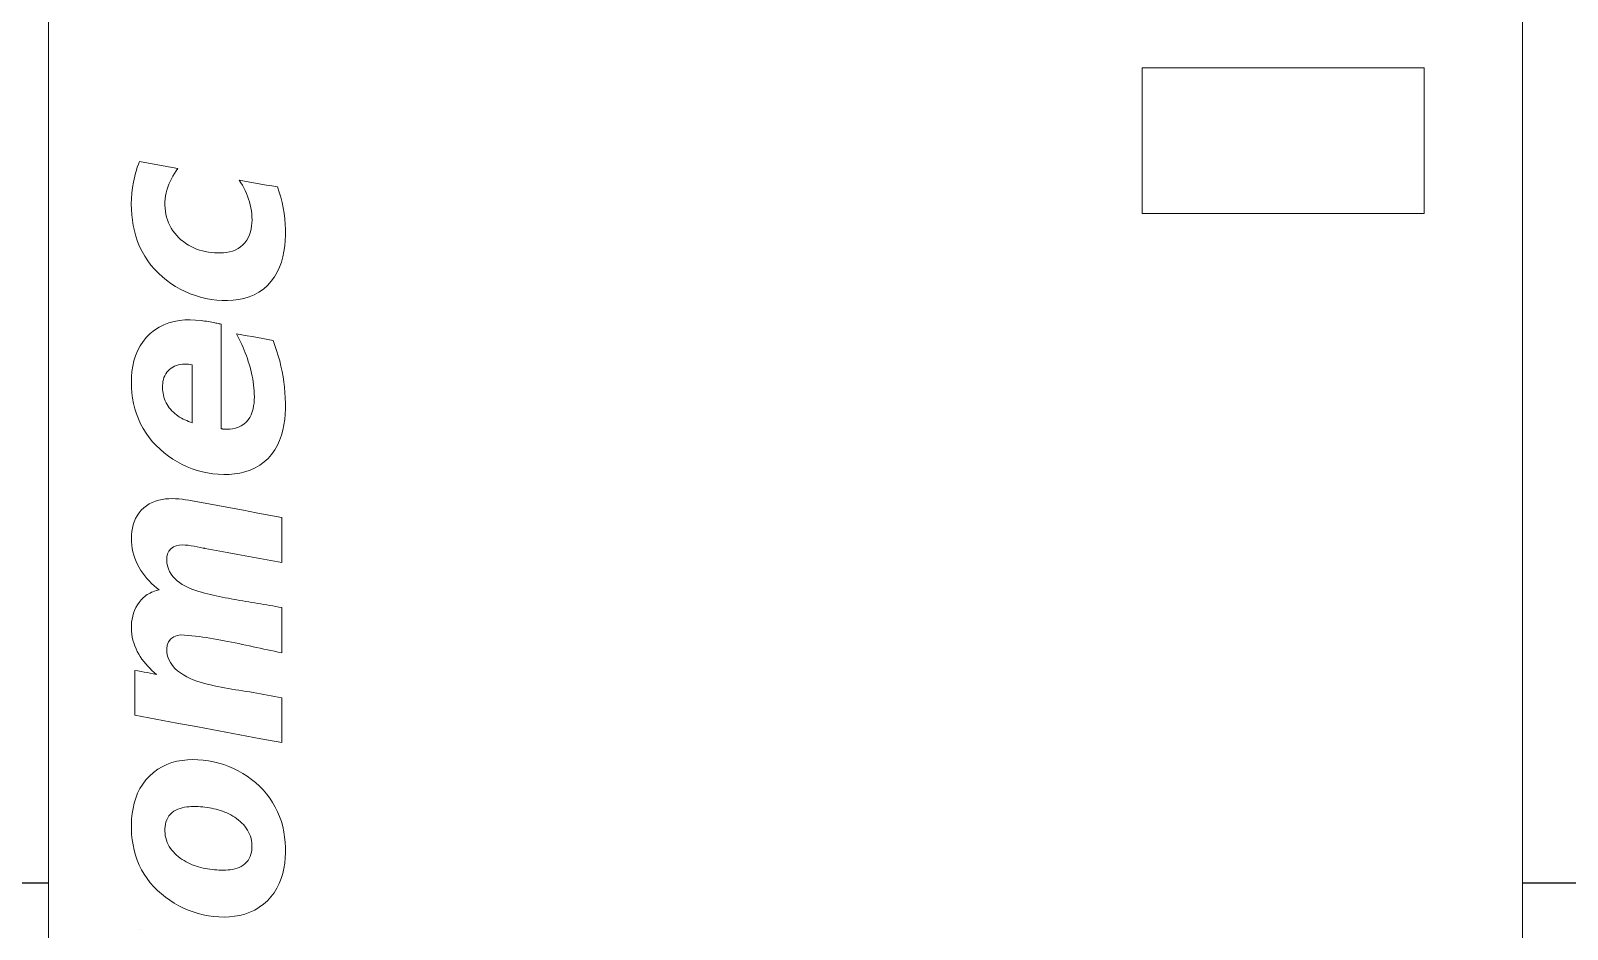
# Model space of a CAD drawing. Header units: millimetres. Extents: x 37984 to 70752, y 14140 to 37584.
# Drawn here: x 39367.83 to 39386.38, y 35696.34 to 35707.19 of the extents above; entities that cross this region are included whole.
import ezdxf

# ---------------------------------------------------------------- set-up
doc = ezdxf.new("R2010")
doc.units = ezdxf.units.MM
doc.set_wipeout_variables(frame=1)
doc.layers.add('000-PI-Oprema', color=30, linetype='Continuous', lineweight=5)
doc.layers.add('004-PI-DIN Šina', color=3, linetype='Continuous')

# ---------------------------------------------------------------- blocks, each defined once
blk = doc.blocks.new('*U853')
at = {"layer": '004-PI-DIN Šina'}
blk.add_lwpolyline([(0, -12.5), (410, -12.5)], dxfattribs=at)
blk = doc.blocks.new('U30_48290102')
blk.add_wipeout([(47046.392, 36634.767), (47064.192, 36634.767), (47064.192, 36545.267), (47046.392, 36545.267)]).dxf.layer = '000-PI-Oprema'
at = {"layer": '000-PI-Oprema'}
for p, q in [((47046.392, 36568.63), (47046.392, 36611.404)), ((47064.192, 36568.63), (47064.192, 36611.404)), ((47059.599, 36587.355), (47059.599, 36585.599)), ((47059.599, 36587.355), (47063.005, 36587.355)), ((47059.599, 36587.355), (47059.599, 36587.355)), ((47063.005, 36587.355), (47063.005, 36585.599)), ((47063.005, 36587.355), (47063.005, 36587.355)), ((47047.465, 36586.157), (47047.478, 36586.192)), ((47047.478, 36586.192), (47047.491, 36586.227)), ((47047.491, 36586.227), (47047.557, 36586.215)), ((47047.491, 36586.227), (47047.491, 36586.227)), ((47047.557, 36586.215), (47047.623, 36586.203)), ((47047.623, 36586.203), (47047.689, 36586.19)), ((47047.689, 36586.19), (47047.755, 36586.178)), ((47047.418, 36585.975), (47047.425, 36586.012)), ((47047.425, 36586.012), (47047.434, 36586.049)), ((47047.434, 36586.049), (47047.443, 36586.085)), ((47047.443, 36586.085), (47047.454, 36586.121)), ((47047.454, 36586.121), (47047.465, 36586.157)), ((47047.755, 36586.178), (47047.821, 36586.166)), ((47047.821, 36586.166), (47047.887, 36586.154)), ((47047.877, 36586.016), (47047.861, 36585.983)), ((47047.894, 36586.048), (47047.877, 36586.016)), ((47047.887, 36586.154), (47047.953, 36586.141)), ((47047.913, 36586.08), (47047.894, 36586.048)), ((47047.933, 36586.111), (47047.913, 36586.08)), ((47047.953, 36586.141), (47047.933, 36586.111)), ((47047.953, 36586.141), (47047.953, 36586.141)), ((47048.693, 36586.001), (47048.759, 36585.989)), ((47048.713, 36585.97), (47048.693, 36586.001)), ((47048.693, 36586.001), (47048.693, 36586.001)), ((47047.394, 36585.78), (47047.399, 36585.845)), ((47047.399, 36585.845), (47047.406, 36585.911)), ((47047.406, 36585.911), (47047.418, 36585.975)), ((47047.418, 36585.975), (47047.418, 36585.975)), ((47047.813, 36585.846), (47047.806, 36585.81)), ((47047.822, 36585.881), (47047.813, 36585.846)), ((47047.833, 36585.916), (47047.822, 36585.881)), ((47047.846, 36585.95), (47047.833, 36585.916)), ((47047.861, 36585.983), (47047.846, 36585.95)), ((47048.733, 36585.939), (47048.713, 36585.97)), ((47048.751, 36585.907), (47048.733, 36585.939)), ((47048.767, 36585.874), (47048.751, 36585.907)), ((47048.759, 36585.989), (47048.825, 36585.977)), ((47048.783, 36585.841), (47048.767, 36585.874)), ((47048.796, 36585.807), (47048.783, 36585.841)), ((47048.825, 36585.977), (47048.891, 36585.965)), ((47048.891, 36585.965), (47048.958, 36585.953)), ((47048.958, 36585.953), (47049.024, 36585.941)), ((47049.024, 36585.941), (47049.09, 36585.93)), ((47049.09, 36585.93), (47049.156, 36585.918)), ((47049.156, 36585.918), (47049.178, 36585.856)), ((47049.156, 36585.918), (47049.156, 36585.918)), ((47049.178, 36585.856), (47049.197, 36585.793)), ((47047.392, 36585.714), (47047.394, 36585.78)), ((47047.393, 36585.648), (47047.392, 36585.714)), ((47047.398, 36585.582), (47047.393, 36585.648)), ((47047.801, 36585.773), (47047.798, 36585.737)), ((47047.798, 36585.737), (47047.798, 36585.7)), ((47047.798, 36585.7), (47047.8, 36585.664)), ((47047.8, 36585.664), (47047.804, 36585.627)), ((47047.806, 36585.81), (47047.801, 36585.773)), ((47047.804, 36585.627), (47047.81, 36585.591)), ((47048.809, 36585.772), (47048.796, 36585.807)), ((47048.819, 36585.737), (47048.809, 36585.772)), ((47048.828, 36585.702), (47048.819, 36585.737)), ((47048.836, 36585.666), (47048.828, 36585.702)), ((47048.842, 36585.63), (47048.836, 36585.666)), ((47048.846, 36585.593), (47048.842, 36585.63)), ((47049.197, 36585.793), (47049.213, 36585.729)), ((47049.213, 36585.729), (47049.227, 36585.665)), ((47049.227, 36585.665), (47049.238, 36585.6)), ((47047.405, 36585.516), (47047.398, 36585.582)), ((47047.416, 36585.452), (47047.405, 36585.516)), ((47047.429, 36585.387), (47047.416, 36585.452)), ((47047.81, 36585.591), (47047.819, 36585.555)), ((47047.819, 36585.555), (47047.829, 36585.52)), ((47047.829, 36585.52), (47047.842, 36585.486)), ((47047.842, 36585.486), (47047.857, 36585.453)), ((47047.857, 36585.453), (47047.875, 36585.421)), ((47048.84, 36585.411), (47048.845, 36585.447)), ((47048.845, 36585.447), (47048.848, 36585.483)), ((47048.849, 36585.557), (47048.846, 36585.593)), ((47048.848, 36585.483), (47048.85, 36585.52)), ((47048.85, 36585.52), (47048.849, 36585.557)), ((47049.238, 36585.6), (47049.246, 36585.534)), ((47049.246, 36585.534), (47049.251, 36585.469)), ((47049.251, 36585.469), (47049.254, 36585.404)), ((47059.599, 36585.599), (47063.005, 36585.599)), ((47059.599, 36585.599), (47059.599, 36585.599)), ((47063.005, 36585.599), (47063.005, 36585.599)), ((47047.447, 36585.323), (47047.429, 36585.387)), ((47047.468, 36585.261), (47047.447, 36585.323)), ((47047.493, 36585.2), (47047.468, 36585.261)), ((47047.875, 36585.421), (47047.895, 36585.39)), ((47047.895, 36585.39), (47047.916, 36585.36)), ((47047.916, 36585.36), (47047.94, 36585.332)), ((47047.94, 36585.332), (47047.965, 36585.306)), ((47047.965, 36585.306), (47047.992, 36585.281)), ((47047.992, 36585.281), (47048.021, 36585.258)), ((47048.021, 36585.258), (47048.051, 36585.236)), ((47048.765, 36585.245), (47048.787, 36585.274)), ((47048.787, 36585.274), (47048.805, 36585.306)), ((47048.805, 36585.306), (47048.82, 36585.34)), ((47048.82, 36585.34), (47048.831, 36585.375)), ((47048.831, 36585.375), (47048.84, 36585.411)), ((47049.251, 36585.272), (47049.245, 36585.206)), ((47049.254, 36585.338), (47049.251, 36585.272)), ((47049.254, 36585.404), (47049.254, 36585.338)), ((47047.522, 36585.14), (47047.493, 36585.2)), ((47047.554, 36585.083), (47047.522, 36585.14)), ((47047.59, 36585.028), (47047.554, 36585.083)), ((47048.051, 36585.236), (47048.082, 36585.216)), ((47048.082, 36585.216), (47048.114, 36585.198)), ((47048.114, 36585.198), (47048.147, 36585.182)), ((47048.147, 36585.182), (47048.181, 36585.168)), ((47048.181, 36585.168), (47048.215, 36585.156)), ((47048.215, 36585.156), (47048.251, 36585.146)), ((47048.251, 36585.146), (47048.286, 36585.138)), ((47048.286, 36585.138), (47048.323, 36585.131)), ((47048.323, 36585.131), (47048.359, 36585.126)), ((47048.359, 36585.126), (47048.396, 36585.123)), ((47048.396, 36585.123), (47048.432, 36585.121)), ((47048.432, 36585.121), (47048.469, 36585.121)), ((47048.469, 36585.121), (47048.506, 36585.123)), ((47048.506, 36585.123), (47048.542, 36585.127)), ((47048.542, 36585.127), (47048.579, 36585.134)), ((47048.579, 36585.134), (47048.614, 36585.144)), ((47048.614, 36585.144), (47048.648, 36585.157)), ((47048.648, 36585.157), (47048.681, 36585.174)), ((47048.681, 36585.174), (47048.712, 36585.194)), ((47048.712, 36585.194), (47048.74, 36585.218)), ((47048.74, 36585.218), (47048.765, 36585.245)), ((47049.222, 36585.076), (47049.204, 36585.012)), ((47049.235, 36585.14), (47049.222, 36585.076)), ((47049.245, 36585.206), (47049.235, 36585.14)), ((47047.63, 36584.976), (47047.59, 36585.028)), ((47047.673, 36584.926), (47047.63, 36584.976)), ((47047.719, 36584.878), (47047.673, 36584.926)), ((47049.154, 36584.89), (47049.121, 36584.833)), ((47049.182, 36584.95), (47049.154, 36584.89)), ((47049.204, 36585.012), (47049.182, 36584.95)), ((47047.768, 36584.834), (47047.719, 36584.878)), ((47047.818, 36584.792), (47047.768, 36584.834)), ((47047.871, 36584.753), (47047.818, 36584.792)), ((47047.927, 36584.717), (47047.871, 36584.753)), ((47047.984, 36584.685), (47047.927, 36584.717)), ((47049.037, 36584.73), (47048.988, 36584.686)), ((47049.082, 36584.779), (47049.037, 36584.73)), ((47049.121, 36584.833), (47049.082, 36584.779)), ((47048.043, 36584.655), (47047.984, 36584.685)), ((47048.104, 36584.629), (47048.043, 36584.655)), ((47048.166, 36584.606), (47048.104, 36584.629)), ((47048.229, 36584.587), (47048.166, 36584.606)), ((47048.293, 36584.572), (47048.229, 36584.587)), ((47048.358, 36584.56), (47048.293, 36584.572)), ((47048.423, 36584.552), (47048.358, 36584.56)), ((47048.489, 36584.547), (47048.423, 36584.552)), ((47048.555, 36584.546), (47048.489, 36584.547)), ((47048.621, 36584.55), (47048.555, 36584.546)), ((47048.687, 36584.558), (47048.621, 36584.55)), ((47048.751, 36584.571), (47048.687, 36584.558)), ((47048.815, 36584.59), (47048.751, 36584.571)), ((47048.876, 36584.616), (47048.815, 36584.59)), ((47048.934, 36584.648), (47048.876, 36584.616)), ((47048.988, 36584.686), (47048.934, 36584.648)), ((47047.575, 36584.103), (47047.621, 36584.149)), ((47047.621, 36584.149), (47047.672, 36584.19)), ((47047.672, 36584.19), (47047.727, 36584.225)), ((47047.727, 36584.225), (47047.785, 36584.254)), ((47047.785, 36584.254), (47047.847, 36584.278)), ((47047.847, 36584.278), (47047.909, 36584.295)), ((47047.909, 36584.295), (47047.973, 36584.306)), ((47047.973, 36584.306), (47048.038, 36584.313)), ((47048.038, 36584.313), (47048.104, 36584.314)), ((47048.104, 36584.314), (47048.169, 36584.312)), ((47048.169, 36584.312), (47048.234, 36584.306)), ((47048.234, 36584.306), (47048.234, 36584.306)), ((47048.234, 36584.306), (47048.256, 36584.303)), ((47048.256, 36584.303), (47048.278, 36584.3)), ((47048.278, 36584.3), (47048.3, 36584.297)), ((47048.3, 36584.297), (47048.323, 36584.293)), ((47048.323, 36584.293), (47048.345, 36584.289)), ((47048.345, 36584.289), (47048.366, 36584.284)), ((47048.366, 36584.284), (47048.388, 36584.28)), ((47048.388, 36584.28), (47048.388, 36584.28)), ((47048.388, 36584.28), (47048.401, 36584.277)), ((47048.401, 36584.277), (47048.414, 36584.274)), ((47048.414, 36584.274), (47048.427, 36584.272)), ((47048.427, 36584.272), (47048.44, 36584.269)), ((47048.44, 36584.269), (47048.453, 36584.267)), ((47048.453, 36584.267), (47048.466, 36584.264)), ((47048.466, 36584.264), (47048.479, 36584.261)), ((47048.479, 36584.261), (47048.479, 36584.261)), ((47048.479, 36584.261), (47048.479, 36584.081)), ((47048.664, 36584.147), (47048.664, 36584.147)), ((47048.664, 36584.147), (47048.727, 36584.135)), ((47048.68, 36584.114), (47048.664, 36584.147)), ((47047.467, 36583.941), (47047.498, 36583.999)), ((47047.498, 36583.999), (47047.534, 36584.053)), ((47047.534, 36584.053), (47047.575, 36584.103)), ((47048.479, 36584.081), (47048.479, 36583.9)), ((47048.696, 36584.082), (47048.68, 36584.114)), ((47048.712, 36584.049), (47048.696, 36584.082)), ((47048.727, 36584.015), (47048.712, 36584.049)), ((47048.727, 36584.135), (47048.79, 36584.123)), ((47048.741, 36583.982), (47048.727, 36584.015)), ((47048.755, 36583.948), (47048.741, 36583.982)), ((47048.79, 36584.123), (47048.853, 36584.111)), ((47048.853, 36584.111), (47048.916, 36584.1)), ((47048.916, 36584.1), (47048.979, 36584.088)), ((47048.979, 36584.088), (47049.041, 36584.076)), ((47049.041, 36584.076), (47049.104, 36584.064)), ((47049.104, 36584.064), (47049.104, 36584.064)), ((47049.104, 36584.064), (47049.127, 36584.004)), ((47049.127, 36584.004), (47049.147, 36583.942)), ((47047.409, 36583.755), (47047.423, 36583.819)), ((47047.423, 36583.819), (47047.442, 36583.881)), ((47047.442, 36583.881), (47047.467, 36583.941)), ((47047.985, 36583.774), (47047.961, 36583.77)), ((47048.009, 36583.777), (47047.985, 36583.774)), ((47048.033, 36583.779), (47048.009, 36583.777)), ((47048.057, 36583.779), (47048.033, 36583.779)), ((47048.081, 36583.777), (47048.057, 36583.779)), ((47048.105, 36583.774), (47048.081, 36583.777)), ((47048.129, 36583.77), (47048.105, 36583.774)), ((47048.479, 36583.9), (47048.479, 36583.72)), ((47048.769, 36583.914), (47048.755, 36583.948)), ((47048.782, 36583.88), (47048.769, 36583.914)), ((47048.794, 36583.846), (47048.782, 36583.88)), ((47048.805, 36583.811), (47048.794, 36583.846)), ((47048.816, 36583.777), (47048.805, 36583.811)), ((47048.826, 36583.742), (47048.816, 36583.777)), ((47049.147, 36583.942), (47049.166, 36583.88)), ((47049.166, 36583.88), (47049.184, 36583.818)), ((47049.184, 36583.818), (47049.199, 36583.755)), ((47047.393, 36583.561), (47047.394, 36583.626)), ((47047.394, 36583.626), (47047.399, 36583.691)), ((47047.399, 36583.691), (47047.409, 36583.755)), ((47047.78, 36583.595), (47047.774, 36583.571)), ((47047.787, 36583.618), (47047.78, 36583.595)), ((47047.796, 36583.64), (47047.787, 36583.618)), ((47047.808, 36583.661), (47047.796, 36583.64)), ((47047.821, 36583.681), (47047.808, 36583.661)), ((47047.837, 36583.7), (47047.821, 36583.681)), ((47047.854, 36583.716), (47047.837, 36583.7)), ((47047.873, 36583.731), (47047.854, 36583.716)), ((47047.894, 36583.744), (47047.873, 36583.731)), ((47047.915, 36583.755), (47047.894, 36583.744)), ((47047.938, 36583.763), (47047.915, 36583.755)), ((47047.961, 36583.77), (47047.938, 36583.763)), ((47048.129, 36583.67), (47048.129, 36583.77)), ((47048.129, 36583.77), (47048.129, 36583.77)), ((47048.129, 36583.57), (47048.129, 36583.67)), ((47048.479, 36583.72), (47048.479, 36583.539)), ((47048.836, 36583.707), (47048.826, 36583.742)), ((47048.844, 36583.671), (47048.836, 36583.707)), ((47048.852, 36583.636), (47048.844, 36583.671)), ((47048.859, 36583.6), (47048.852, 36583.636)), ((47048.864, 36583.564), (47048.859, 36583.6)), ((47049.199, 36583.755), (47049.213, 36583.692)), ((47049.213, 36583.692), (47049.225, 36583.628)), ((47049.225, 36583.628), (47049.234, 36583.564)), ((47047.395, 36583.496), (47047.393, 36583.561)), ((47047.4, 36583.431), (47047.395, 36583.496)), ((47047.408, 36583.367), (47047.4, 36583.431)), ((47047.771, 36583.547), (47047.769, 36583.523)), ((47047.769, 36583.523), (47047.769, 36583.499)), ((47047.769, 36583.499), (47047.77, 36583.475)), ((47047.77, 36583.475), (47047.772, 36583.451)), ((47047.774, 36583.571), (47047.771, 36583.547)), ((47047.772, 36583.451), (47047.776, 36583.427)), ((47047.776, 36583.427), (47047.781, 36583.404)), ((47047.781, 36583.404), (47047.787, 36583.381)), ((47048.129, 36583.47), (47048.129, 36583.57)), ((47048.129, 36583.371), (47048.129, 36583.47)), ((47048.479, 36583.539), (47048.479, 36583.358)), ((47048.869, 36583.528), (47048.864, 36583.564)), ((47048.873, 36583.492), (47048.869, 36583.528)), ((47048.876, 36583.456), (47048.873, 36583.492)), ((47048.877, 36583.42), (47048.876, 36583.456)), ((47048.878, 36583.383), (47048.877, 36583.42)), ((47049.234, 36583.564), (47049.242, 36583.5)), ((47049.242, 36583.5), (47049.248, 36583.435)), ((47049.248, 36583.435), (47049.252, 36583.371)), ((47047.42, 36583.303), (47047.408, 36583.367)), ((47047.436, 36583.24), (47047.42, 36583.303)), ((47047.455, 36583.178), (47047.436, 36583.24)), ((47047.787, 36583.381), (47047.794, 36583.358)), ((47047.794, 36583.358), (47047.803, 36583.335)), ((47047.803, 36583.335), (47047.813, 36583.314)), ((47047.813, 36583.314), (47047.825, 36583.292)), ((47047.825, 36583.292), (47047.837, 36583.272)), ((47047.837, 36583.272), (47047.851, 36583.253)), ((47047.851, 36583.253), (47047.866, 36583.234)), ((47047.866, 36583.234), (47047.882, 36583.216)), ((47047.882, 36583.216), (47047.9, 36583.199)), ((47048.129, 36583.271), (47048.129, 36583.371)), ((47048.129, 36583.171), (47048.129, 36583.271)), ((47048.479, 36583.358), (47048.479, 36583.178)), ((47048.852, 36583.203), (47048.862, 36583.238)), ((47048.862, 36583.238), (47048.869, 36583.274)), ((47048.869, 36583.274), (47048.874, 36583.31)), ((47048.874, 36583.31), (47048.877, 36583.347)), ((47048.877, 36583.347), (47048.878, 36583.383)), ((47049.254, 36583.24), (47049.251, 36583.175)), ((47049.252, 36583.371), (47049.254, 36583.306)), ((47049.254, 36583.306), (47049.254, 36583.24)), ((47047.478, 36583.118), (47047.455, 36583.178)), ((47047.505, 36583.059), (47047.478, 36583.118)), ((47047.536, 36583.002), (47047.505, 36583.059)), ((47047.9, 36583.199), (47047.918, 36583.183)), ((47047.918, 36583.183), (47047.936, 36583.168)), ((47047.936, 36583.168), (47047.956, 36583.154)), ((47047.956, 36583.154), (47047.976, 36583.141)), ((47047.976, 36583.141), (47047.997, 36583.129)), ((47047.997, 36583.129), (47048.018, 36583.117)), ((47048.018, 36583.117), (47048.039, 36583.107)), ((47048.039, 36583.107), (47048.061, 36583.097)), ((47048.061, 36583.097), (47048.083, 36583.088)), ((47048.083, 36583.088), (47048.106, 36583.079)), ((47048.106, 36583.079), (47048.129, 36583.071)), ((47048.129, 36583.071), (47048.129, 36583.171)), ((47048.129, 36583.071), (47048.129, 36583.071)), ((47048.479, 36583.178), (47048.479, 36582.997)), ((47048.686, 36583.019), (47048.72, 36583.035)), ((47048.72, 36583.035), (47048.751, 36583.054)), ((47048.751, 36583.054), (47048.778, 36583.078)), ((47048.778, 36583.078), (47048.803, 36583.106)), ((47048.803, 36583.106), (47048.823, 36583.136)), ((47048.823, 36583.136), (47048.839, 36583.169)), ((47048.839, 36583.169), (47048.852, 36583.203)), ((47049.236, 36583.046), (47049.223, 36582.983)), ((47049.245, 36583.111), (47049.236, 36583.046)), ((47049.251, 36583.175), (47049.245, 36583.111)), ((47047.57, 36582.946), (47047.536, 36583.002)), ((47047.608, 36582.894), (47047.57, 36582.946)), ((47047.649, 36582.843), (47047.608, 36582.894)), ((47048.479, 36582.997), (47048.479, 36582.997)), ((47048.479, 36582.997), (47048.483, 36582.997)), ((47048.483, 36582.997), (47048.487, 36582.997)), ((47048.487, 36582.997), (47048.491, 36582.997)), ((47048.491, 36582.997), (47048.495, 36582.997)), ((47048.495, 36582.997), (47048.499, 36582.996)), ((47048.499, 36582.996), (47048.503, 36582.996)), ((47048.503, 36582.996), (47048.507, 36582.995)), ((47048.507, 36582.995), (47048.507, 36582.995)), ((47048.507, 36582.995), (47048.543, 36582.994)), ((47048.543, 36582.994), (47048.58, 36582.996)), ((47048.58, 36582.996), (47048.616, 36583)), ((47048.616, 36583), (47048.651, 36583.008)), ((47048.651, 36583.008), (47048.686, 36583.019)), ((47049.183, 36582.859), (47049.156, 36582.8)), ((47049.205, 36582.92), (47049.183, 36582.859)), ((47049.223, 36582.983), (47049.205, 36582.92)), ((47047.692, 36582.796), (47047.649, 36582.843)), ((47047.739, 36582.751), (47047.692, 36582.796)), ((47047.788, 36582.709), (47047.739, 36582.751)), ((47047.84, 36582.669), (47047.788, 36582.709)), ((47047.894, 36582.632), (47047.84, 36582.669)), ((47049.086, 36582.69), (47049.043, 36582.641)), ((47049.124, 36582.743), (47049.086, 36582.69)), ((47049.156, 36582.8), (47049.124, 36582.743)), ((47047.949, 36582.599), (47047.894, 36582.632)), ((47048.006, 36582.569), (47047.949, 36582.599)), ((47048.065, 36582.541), (47048.006, 36582.569)), ((47048.126, 36582.517), (47048.065, 36582.541)), ((47048.187, 36582.497), (47048.126, 36582.517)), ((47048.25, 36582.48), (47048.187, 36582.497)), ((47048.314, 36582.467), (47048.25, 36582.48)), ((47048.765, 36582.479), (47048.701, 36582.464)), ((47048.827, 36582.5), (47048.765, 36582.479)), ((47048.886, 36582.526), (47048.827, 36582.5)), ((47048.943, 36582.559), (47048.886, 36582.526)), ((47048.995, 36582.598), (47048.943, 36582.559)), ((47049.043, 36582.641), (47048.995, 36582.598)), ((47048.378, 36582.457), (47048.314, 36582.467)), ((47048.442, 36582.45), (47048.378, 36582.457)), ((47048.508, 36582.448), (47048.442, 36582.45)), ((47048.573, 36582.449), (47048.508, 36582.448)), ((47048.637, 36582.454), (47048.573, 36582.449)), ((47048.701, 36582.464), (47048.637, 36582.454)), ((47047.609, 36582.092), (47047.646, 36582.111)), ((47047.646, 36582.111), (47047.684, 36582.126)), ((47047.684, 36582.126), (47047.723, 36582.138)), ((47047.723, 36582.138), (47047.763, 36582.146)), ((47047.763, 36582.146), (47047.804, 36582.152)), ((47047.804, 36582.152), (47047.844, 36582.155)), ((47047.844, 36582.155), (47047.885, 36582.156)), ((47047.885, 36582.156), (47047.926, 36582.155)), ((47047.926, 36582.155), (47047.967, 36582.152)), ((47047.967, 36582.152), (47048.007, 36582.148)), ((47048.007, 36582.148), (47048.048, 36582.142)), ((47048.048, 36582.142), (47048.088, 36582.136)), ((47048.088, 36582.136), (47048.129, 36582.129)), ((47048.129, 36582.129), (47048.283, 36582.101)), ((47048.129, 36582.129), (47048.129, 36582.129)), ((47047.444, 36581.914), (47047.464, 36581.95)), ((47047.464, 36581.95), (47047.487, 36581.984)), ((47047.487, 36581.984), (47047.513, 36582.015)), ((47047.513, 36582.015), (47047.542, 36582.044)), ((47047.542, 36582.044), (47047.575, 36582.069)), ((47047.575, 36582.069), (47047.609, 36582.092)), ((47048.283, 36582.101), (47048.437, 36582.072)), ((47048.437, 36582.072), (47048.591, 36582.043)), ((47048.591, 36582.043), (47048.746, 36582.015)), ((47048.746, 36582.015), (47048.9, 36581.986)), ((47048.9, 36581.986), (47049.054, 36581.957)), ((47049.054, 36581.957), (47049.208, 36581.929)), ((47049.208, 36581.929), (47049.208, 36581.851)), ((47049.208, 36581.929), (47049.208, 36581.929)), ((47047.394, 36581.717), (47047.398, 36581.758)), ((47047.398, 36581.758), (47047.405, 36581.798)), ((47047.405, 36581.798), (47047.415, 36581.838)), ((47047.415, 36581.838), (47047.428, 36581.877)), ((47047.428, 36581.877), (47047.444, 36581.914)), ((47049.208, 36581.851), (47049.208, 36581.773)), ((47049.208, 36581.773), (47049.208, 36581.695)), ((47047.393, 36581.676), (47047.394, 36581.717)), ((47047.394, 36581.635), (47047.393, 36581.676)), ((47047.397, 36581.594), (47047.394, 36581.635)), ((47047.403, 36581.554), (47047.397, 36581.594)), ((47047.411, 36581.514), (47047.403, 36581.554)), ((47047.871, 36581.55), (47047.847, 36581.522)), ((47047.9, 36581.572), (47047.871, 36581.55)), ((47047.933, 36581.587), (47047.9, 36581.572)), ((47047.969, 36581.596), (47047.933, 36581.587)), ((47048.006, 36581.598), (47047.969, 36581.596)), ((47048.042, 36581.596), (47048.006, 36581.598)), ((47048.079, 36581.592), (47048.042, 36581.596)), ((47048.115, 36581.587), (47048.079, 36581.592)), ((47048.152, 36581.581), (47048.115, 36581.587)), ((47048.188, 36581.574), (47048.152, 36581.581)), ((47048.224, 36581.566), (47048.188, 36581.574)), ((47048.26, 36581.559), (47048.224, 36581.566)), ((47048.264, 36581.558), (47048.26, 36581.559)), ((47048.26, 36581.559), (47048.26, 36581.559)), ((47048.267, 36581.558), (47048.264, 36581.558)), ((47048.27, 36581.557), (47048.267, 36581.558)), ((47048.274, 36581.556), (47048.27, 36581.557)), ((47048.277, 36581.556), (47048.274, 36581.556)), ((47048.281, 36581.555), (47048.277, 36581.556)), ((47048.284, 36581.554), (47048.281, 36581.555)), ((47048.416, 36581.53), (47048.284, 36581.554)), ((47048.284, 36581.554), (47048.284, 36581.554)), ((47049.208, 36581.695), (47049.208, 36581.617)), ((47049.208, 36581.617), (47049.208, 36581.539)), ((47047.422, 36581.475), (47047.411, 36581.514)), ((47047.435, 36581.436), (47047.422, 36581.475)), ((47047.45, 36581.398), (47047.435, 36581.436)), ((47047.468, 36581.361), (47047.45, 36581.398)), ((47047.487, 36581.325), (47047.468, 36581.361)), ((47047.822, 36581.454), (47047.82, 36581.417)), ((47047.82, 36581.417), (47047.823, 36581.381)), ((47047.831, 36581.489), (47047.822, 36581.454)), ((47047.823, 36581.381), (47047.829, 36581.345)), ((47047.847, 36581.522), (47047.831, 36581.489)), ((47048.548, 36581.506), (47048.416, 36581.53)), ((47048.68, 36581.481), (47048.548, 36581.506)), ((47048.812, 36581.457), (47048.68, 36581.481)), ((47048.944, 36581.432), (47048.812, 36581.457)), ((47049.076, 36581.408), (47048.944, 36581.432)), ((47049.208, 36581.384), (47049.076, 36581.408)), ((47049.208, 36581.539), (47049.208, 36581.462)), ((47049.208, 36581.462), (47049.208, 36581.384)), ((47049.208, 36581.384), (47049.208, 36581.384)), ((47047.508, 36581.29), (47047.487, 36581.325)), ((47047.531, 36581.256), (47047.508, 36581.29)), ((47047.555, 36581.224), (47047.531, 36581.256)), ((47047.581, 36581.193), (47047.555, 36581.224)), ((47047.609, 36581.162), (47047.581, 36581.193)), ((47047.829, 36581.345), (47047.84, 36581.31)), ((47047.84, 36581.31), (47047.854, 36581.276)), ((47047.854, 36581.276), (47047.873, 36581.245)), ((47047.873, 36581.245), (47047.895, 36581.216)), ((47047.895, 36581.216), (47047.92, 36581.189)), ((47047.92, 36581.189), (47047.947, 36581.164)), ((47047.569, 36580.985), (47047.585, 36580.997)), ((47047.585, 36580.997), (47047.602, 36581.007)), ((47047.602, 36581.007), (47047.619, 36581.016)), ((47047.638, 36581.133), (47047.609, 36581.162)), ((47047.619, 36581.016), (47047.636, 36581.025)), ((47047.636, 36581.025), (47047.654, 36581.032)), ((47047.667, 36581.105), (47047.638, 36581.133)), ((47047.654, 36581.032), (47047.673, 36581.039)), ((47047.698, 36581.079), (47047.667, 36581.105)), ((47047.673, 36581.039), (47047.692, 36581.045)), ((47047.692, 36581.045), (47047.711, 36581.049)), ((47047.73, 36581.053), (47047.698, 36581.079)), ((47047.711, 36581.049), (47047.73, 36581.053)), ((47047.73, 36581.053), (47047.73, 36581.053)), ((47047.947, 36581.164), (47047.976, 36581.142)), ((47047.976, 36581.142), (47048.006, 36581.121)), ((47048.006, 36581.121), (47048.037, 36581.103)), ((47048.037, 36581.103), (47048.069, 36581.086)), ((47048.069, 36581.086), (47048.103, 36581.071)), ((47048.103, 36581.071), (47048.136, 36581.058)), ((47048.136, 36581.058), (47048.171, 36581.046)), ((47048.171, 36581.046), (47048.206, 36581.035)), ((47048.206, 36581.035), (47048.241, 36581.025)), ((47048.241, 36581.025), (47048.276, 36581.016)), ((47048.276, 36581.016), (47048.311, 36581.007)), ((47048.311, 36581.007), (47048.347, 36580.998)), ((47048.347, 36580.998), (47048.382, 36580.99)), ((47048.382, 36580.99), (47048.418, 36580.982)), ((47047.419, 36580.773), (47047.432, 36580.807)), ((47047.432, 36580.807), (47047.448, 36580.84)), ((47047.448, 36580.84), (47047.466, 36580.872)), ((47047.466, 36580.872), (47047.487, 36580.903)), ((47047.487, 36580.903), (47047.499, 36580.918)), ((47047.487, 36580.903), (47047.487, 36580.903)), ((47047.499, 36580.918), (47047.512, 36580.933)), ((47047.512, 36580.933), (47047.525, 36580.947)), ((47047.525, 36580.947), (47047.539, 36580.961)), ((47047.539, 36580.961), (47047.554, 36580.973)), ((47047.554, 36580.973), (47047.569, 36580.985)), ((47048.418, 36580.982), (47048.454, 36580.975)), ((47048.454, 36580.975), (47048.489, 36580.967)), ((47048.489, 36580.967), (47048.525, 36580.96)), ((47048.525, 36580.96), (47048.561, 36580.953)), ((47048.561, 36580.953), (47048.597, 36580.946)), ((47048.597, 36580.946), (47048.633, 36580.94)), ((47048.633, 36580.94), (47048.668, 36580.933)), ((47048.668, 36580.933), (47048.704, 36580.927)), ((47048.704, 36580.927), (47048.74, 36580.921)), ((47048.74, 36580.921), (47048.776, 36580.915)), ((47048.776, 36580.915), (47048.812, 36580.909)), ((47048.812, 36580.909), (47048.848, 36580.903)), ((47048.848, 36580.903), (47048.884, 36580.897)), ((47048.884, 36580.897), (47048.92, 36580.891)), ((47048.92, 36580.891), (47048.956, 36580.885)), ((47048.956, 36580.885), (47048.993, 36580.878)), ((47048.993, 36580.878), (47049.029, 36580.872)), ((47049.029, 36580.872), (47049.064, 36580.866)), ((47049.064, 36580.866), (47049.1, 36580.86)), ((47049.1, 36580.86), (47049.136, 36580.854)), ((47049.136, 36580.854), (47049.172, 36580.847)), ((47049.172, 36580.847), (47049.208, 36580.841)), ((47049.208, 36580.841), (47049.208, 36580.763)), ((47049.208, 36580.841), (47049.208, 36580.841)), ((47047.393, 36580.629), (47047.396, 36580.665)), ((47047.393, 36580.592), (47047.393, 36580.629)), ((47047.396, 36580.665), (47047.401, 36580.702)), ((47047.401, 36580.702), (47047.409, 36580.737)), ((47047.409, 36580.737), (47047.419, 36580.773)), ((47049.208, 36580.763), (47049.208, 36580.685)), ((47049.208, 36580.685), (47049.208, 36580.607)), ((47047.394, 36580.556), (47047.393, 36580.592)), ((47047.398, 36580.519), (47047.394, 36580.556)), ((47047.404, 36580.483), (47047.398, 36580.519)), ((47047.412, 36580.448), (47047.404, 36580.483)), ((47047.423, 36580.413), (47047.412, 36580.448)), ((47047.869, 36580.463), (47047.842, 36580.428)), ((47047.906, 36580.488), (47047.869, 36580.463)), ((47047.947, 36580.504), (47047.906, 36580.488)), ((47047.991, 36580.51), (47047.947, 36580.504)), ((47048.035, 36580.509), (47047.991, 36580.51)), ((47048.079, 36580.505), (47048.035, 36580.509)), ((47048.123, 36580.501), (47048.079, 36580.505)), ((47048.167, 36580.496), (47048.123, 36580.501)), ((47048.211, 36580.491), (47048.167, 36580.496)), ((47048.254, 36580.485), (47048.211, 36580.491)), ((47048.298, 36580.478), (47048.254, 36580.485)), ((47048.341, 36580.472), (47048.298, 36580.478)), ((47048.385, 36580.464), (47048.341, 36580.472)), ((47048.429, 36580.457), (47048.385, 36580.464)), ((47048.472, 36580.449), (47048.429, 36580.457)), ((47048.515, 36580.44), (47048.472, 36580.449)), ((47048.559, 36580.432), (47048.515, 36580.44)), ((47048.602, 36580.423), (47048.559, 36580.432)), ((47049.208, 36580.607), (47049.208, 36580.529)), ((47049.208, 36580.529), (47049.208, 36580.452)), ((47049.208, 36580.452), (47049.208, 36580.374)), ((47047.435, 36580.378), (47047.423, 36580.413)), ((47047.449, 36580.344), (47047.435, 36580.378)), ((47047.465, 36580.311), (47047.449, 36580.344)), ((47047.482, 36580.28), (47047.465, 36580.311)), ((47047.501, 36580.249), (47047.482, 36580.28)), ((47047.521, 36580.219), (47047.501, 36580.249)), ((47047.826, 36580.387), (47047.82, 36580.344)), ((47047.82, 36580.344), (47047.822, 36580.3)), ((47047.822, 36580.3), (47047.83, 36580.256)), ((47047.842, 36580.428), (47047.826, 36580.387)), ((47047.83, 36580.256), (47047.844, 36580.215)), ((47048.645, 36580.414), (47048.602, 36580.423)), ((47048.689, 36580.405), (47048.645, 36580.414)), ((47048.732, 36580.396), (47048.689, 36580.405)), ((47048.775, 36580.387), (47048.732, 36580.396)), ((47048.818, 36580.377), (47048.775, 36580.387)), ((47048.862, 36580.368), (47048.818, 36580.377)), ((47048.905, 36580.358), (47048.862, 36580.368)), ((47048.948, 36580.349), (47048.905, 36580.358)), ((47048.992, 36580.34), (47048.948, 36580.349)), ((47049.035, 36580.331), (47048.992, 36580.34)), ((47049.078, 36580.322), (47049.035, 36580.331)), ((47049.121, 36580.313), (47049.078, 36580.322)), ((47049.165, 36580.304), (47049.121, 36580.313)), ((47049.208, 36580.296), (47049.165, 36580.304)), ((47049.208, 36580.374), (47049.208, 36580.296)), ((47049.208, 36580.296), (47049.208, 36580.296)), ((47047.436, 36580.083), (47047.473, 36580.076)), ((47047.436, 36580.006), (47047.436, 36580.083)), ((47047.436, 36580.083), (47047.436, 36580.083)), ((47047.473, 36580.076), (47047.51, 36580.069)), ((47047.51, 36580.069), (47047.547, 36580.062)), ((47047.543, 36580.19), (47047.521, 36580.219)), ((47047.566, 36580.161), (47047.543, 36580.19)), ((47047.547, 36580.062), (47047.584, 36580.055)), ((47047.59, 36580.134), (47047.566, 36580.161)), ((47047.615, 36580.108), (47047.59, 36580.134)), ((47047.641, 36580.082), (47047.615, 36580.108)), ((47047.668, 36580.057), (47047.641, 36580.082)), ((47047.844, 36580.215), (47047.865, 36580.176)), ((47047.865, 36580.176), (47047.89, 36580.14)), ((47047.89, 36580.14), (47047.919, 36580.107)), ((47047.919, 36580.107), (47047.952, 36580.078)), ((47047.952, 36580.078), (47047.986, 36580.051)), ((47047.436, 36579.928), (47047.436, 36580.006)), ((47047.436, 36579.851), (47047.436, 36579.928)), ((47047.584, 36580.055), (47047.621, 36580.048)), ((47047.621, 36580.048), (47047.658, 36580.041)), ((47047.658, 36580.041), (47047.695, 36580.034)), ((47047.695, 36580.034), (47047.668, 36580.057)), ((47047.695, 36580.034), (47047.695, 36580.034)), ((47047.986, 36580.051), (47048.023, 36580.027)), ((47048.023, 36580.027), (47048.061, 36580.005)), ((47048.061, 36580.005), (47048.101, 36579.986)), ((47048.101, 36579.986), (47048.141, 36579.969)), ((47048.141, 36579.969), (47048.182, 36579.954)), ((47048.182, 36579.954), (47048.223, 36579.941)), ((47048.223, 36579.941), (47048.265, 36579.928)), ((47048.265, 36579.928), (47048.307, 36579.916)), ((47048.307, 36579.916), (47048.349, 36579.906)), ((47048.349, 36579.906), (47048.391, 36579.896)), ((47048.391, 36579.896), (47048.434, 36579.887)), ((47048.434, 36579.887), (47048.477, 36579.878)), ((47048.477, 36579.878), (47048.519, 36579.87)), ((47047.436, 36579.773), (47047.436, 36579.851)), ((47047.436, 36579.695), (47047.436, 36579.773)), ((47047.436, 36579.618), (47047.436, 36579.695)), ((47048.519, 36579.87), (47048.562, 36579.863)), ((47048.562, 36579.863), (47048.606, 36579.856)), ((47048.606, 36579.856), (47048.649, 36579.849)), ((47048.649, 36579.849), (47048.692, 36579.842)), ((47048.692, 36579.842), (47048.735, 36579.836)), ((47048.735, 36579.836), (47048.779, 36579.829)), ((47048.779, 36579.829), (47048.822, 36579.822)), ((47048.822, 36579.822), (47048.865, 36579.816)), ((47048.865, 36579.816), (47048.908, 36579.809)), ((47048.908, 36579.809), (47048.951, 36579.801)), ((47048.951, 36579.801), (47048.994, 36579.793)), ((47048.994, 36579.793), (47049.037, 36579.785)), ((47049.037, 36579.785), (47049.08, 36579.777)), ((47049.08, 36579.777), (47049.123, 36579.769)), ((47049.123, 36579.769), (47049.165, 36579.761)), ((47049.165, 36579.761), (47049.208, 36579.753)), ((47049.208, 36579.753), (47049.208, 36579.675)), ((47049.208, 36579.753), (47049.208, 36579.753)), ((47047.436, 36579.54), (47047.436, 36579.618)), ((47047.689, 36579.493), (47047.436, 36579.54)), ((47047.436, 36579.54), (47047.436, 36579.54)), ((47049.208, 36579.675), (47049.208, 36579.598)), ((47049.208, 36579.598), (47049.208, 36579.521)), ((47049.208, 36579.521), (47049.208, 36579.443)), ((47047.942, 36579.446), (47047.689, 36579.493)), ((47048.195, 36579.399), (47047.942, 36579.446)), ((47048.448, 36579.352), (47048.195, 36579.399)), ((47048.702, 36579.305), (47048.448, 36579.352)), ((47049.208, 36579.443), (47049.208, 36579.366)), ((47049.208, 36579.366), (47049.208, 36579.288)), ((47048.955, 36579.258), (47048.702, 36579.305)), ((47049.208, 36579.211), (47048.955, 36579.258)), ((47049.208, 36579.288), (47049.208, 36579.211)), ((47049.208, 36579.211), (47049.208, 36579.211)), ((47047.823, 36578.947), (47047.883, 36578.969)), ((47047.883, 36578.969), (47047.944, 36578.985)), ((47047.944, 36578.985), (47048.007, 36578.996)), ((47048.007, 36578.996), (47048.071, 36579.002)), ((47048.071, 36579.002), (47048.134, 36579.005)), ((47048.134, 36579.005), (47048.197, 36579.003)), ((47048.197, 36579.003), (47048.261, 36578.998)), ((47048.261, 36578.998), (47048.324, 36578.99)), ((47048.324, 36578.99), (47048.386, 36578.978)), ((47048.386, 36578.978), (47048.448, 36578.963)), ((47048.448, 36578.963), (47048.509, 36578.945)), ((47047.569, 36578.761), (47047.612, 36578.807)), ((47047.612, 36578.807), (47047.659, 36578.85)), ((47047.659, 36578.85), (47047.711, 36578.888)), ((47047.711, 36578.888), (47047.765, 36578.92)), ((47047.765, 36578.92), (47047.823, 36578.947)), ((47048.509, 36578.945), (47048.568, 36578.923)), ((47048.568, 36578.923), (47048.626, 36578.898)), ((47048.626, 36578.898), (47048.683, 36578.87)), ((47048.683, 36578.87), (47048.738, 36578.838)), ((47048.738, 36578.838), (47048.792, 36578.804)), ((47048.792, 36578.804), (47048.843, 36578.767)), ((47048.843, 36578.767), (47048.892, 36578.727)), ((47047.446, 36578.54), (47047.469, 36578.599)), ((47047.469, 36578.599), (47047.497, 36578.656)), ((47047.497, 36578.656), (47047.531, 36578.71)), ((47047.531, 36578.71), (47047.569, 36578.761)), ((47048.892, 36578.727), (47048.939, 36578.684)), ((47048.939, 36578.684), (47048.984, 36578.639)), ((47048.984, 36578.639), (47049.025, 36578.591)), ((47049.025, 36578.591), (47049.064, 36578.541)), ((47047.402, 36578.354), (47047.413, 36578.417)), ((47047.413, 36578.417), (47047.427, 36578.479)), ((47047.427, 36578.479), (47047.446, 36578.54)), ((47047.931, 36578.396), (47047.907, 36578.382)), ((47047.955, 36578.408), (47047.931, 36578.396)), ((47047.981, 36578.417), (47047.955, 36578.408)), ((47048.007, 36578.425), (47047.981, 36578.417)), ((47048.034, 36578.43), (47048.007, 36578.425)), ((47048.062, 36578.435), (47048.034, 36578.43)), ((47048.089, 36578.437), (47048.062, 36578.435)), ((47048.116, 36578.439), (47048.089, 36578.437)), ((47048.144, 36578.439), (47048.116, 36578.439)), ((47048.171, 36578.439), (47048.144, 36578.439)), ((47048.199, 36578.438), (47048.171, 36578.439)), ((47048.226, 36578.437), (47048.199, 36578.438)), ((47048.254, 36578.435), (47048.226, 36578.437)), ((47048.281, 36578.432), (47048.254, 36578.435)), ((47048.308, 36578.428), (47048.281, 36578.432)), ((47048.335, 36578.424), (47048.308, 36578.428)), ((47048.362, 36578.419), (47048.335, 36578.424)), ((47048.389, 36578.413), (47048.362, 36578.419)), ((47048.416, 36578.406), (47048.389, 36578.413)), ((47048.442, 36578.399), (47048.416, 36578.406)), ((47048.468, 36578.391), (47048.442, 36578.399)), ((47049.064, 36578.541), (47049.099, 36578.488)), ((47049.099, 36578.488), (47049.131, 36578.433)), ((47049.131, 36578.433), (47049.159, 36578.376)), ((47047.393, 36578.228), (47047.396, 36578.291)), ((47047.393, 36578.164), (47047.393, 36578.228)), ((47047.396, 36578.291), (47047.402, 36578.354)), ((47047.804, 36578.224), (47047.8, 36578.196)), ((47047.811, 36578.251), (47047.804, 36578.224)), ((47047.82, 36578.277), (47047.811, 36578.251)), ((47047.832, 36578.302), (47047.82, 36578.277)), ((47047.847, 36578.325), (47047.832, 36578.302)), ((47047.865, 36578.347), (47047.847, 36578.325)), ((47047.885, 36578.366), (47047.865, 36578.347)), ((47047.907, 36578.382), (47047.885, 36578.366)), ((47047.885, 36578.366), (47047.885, 36578.366)), ((47048.494, 36578.382), (47048.468, 36578.391)), ((47048.52, 36578.372), (47048.494, 36578.382)), ((47048.545, 36578.361), (47048.52, 36578.372)), ((47048.57, 36578.349), (47048.545, 36578.361)), ((47048.594, 36578.337), (47048.57, 36578.349)), ((47048.618, 36578.323), (47048.594, 36578.337)), ((47048.641, 36578.309), (47048.618, 36578.323)), ((47048.664, 36578.293), (47048.641, 36578.309)), ((47048.686, 36578.276), (47048.664, 36578.293)), ((47048.707, 36578.259), (47048.686, 36578.276)), ((47048.727, 36578.24), (47048.707, 36578.259)), ((47048.746, 36578.221), (47048.727, 36578.24)), ((47048.764, 36578.2), (47048.746, 36578.221)), ((47049.159, 36578.376), (47049.159, 36578.376)), ((47049.159, 36578.376), (47049.183, 36578.317)), ((47049.183, 36578.317), (47049.204, 36578.257)), ((47049.204, 36578.257), (47049.221, 36578.196)), ((47047.396, 36578.101), (47047.393, 36578.164)), ((47047.403, 36578.038), (47047.396, 36578.101)), ((47047.413, 36577.975), (47047.403, 36578.038)), ((47047.8, 36578.196), (47047.798, 36578.169)), ((47047.798, 36578.169), (47047.798, 36578.141)), ((47047.798, 36578.141), (47047.8, 36578.113)), ((47047.8, 36578.113), (47047.803, 36578.086)), ((47047.803, 36578.086), (47047.809, 36578.059)), ((47047.809, 36578.059), (47047.816, 36578.032)), ((47047.816, 36578.032), (47047.826, 36578.006)), ((47048.78, 36578.178), (47048.764, 36578.2)), ((47048.796, 36578.155), (47048.78, 36578.178)), ((47048.809, 36578.131), (47048.796, 36578.155)), ((47048.821, 36578.106), (47048.809, 36578.131)), ((47048.83, 36578.08), (47048.821, 36578.106)), ((47048.838, 36578.053), (47048.83, 36578.08)), ((47048.843, 36578.026), (47048.838, 36578.053)), ((47048.847, 36577.999), (47048.843, 36578.026)), ((47049.221, 36578.196), (47049.234, 36578.134)), ((47049.234, 36578.134), (47049.244, 36578.071)), ((47049.244, 36578.071), (47049.251, 36578.008)), ((47047.426, 36577.913), (47047.413, 36577.975)), ((47047.443, 36577.852), (47047.426, 36577.913)), ((47047.464, 36577.792), (47047.443, 36577.852)), ((47047.826, 36578.006), (47047.837, 36577.981)), ((47047.837, 36577.981), (47047.85, 36577.957)), ((47047.85, 36577.957), (47047.865, 36577.933)), ((47047.865, 36577.933), (47047.882, 36577.911)), ((47047.882, 36577.911), (47047.9, 36577.89)), ((47047.9, 36577.89), (47047.919, 36577.87)), ((47047.919, 36577.87), (47047.939, 36577.851)), ((47047.939, 36577.851), (47047.96, 36577.834)), ((47048.816, 36577.811), (47048.828, 36577.836)), ((47048.828, 36577.836), (47048.837, 36577.862)), ((47048.837, 36577.862), (47048.843, 36577.889)), ((47048.843, 36577.889), (47048.847, 36577.917)), ((47048.849, 36577.972), (47048.847, 36577.999)), ((47048.847, 36577.917), (47048.849, 36577.944)), ((47048.849, 36577.944), (47048.849, 36577.972)), ((47049.251, 36578.008), (47049.254, 36577.945)), ((47049.254, 36577.881), (47049.251, 36577.818)), ((47049.254, 36577.945), (47049.254, 36577.881)), ((47047.488, 36577.733), (47047.464, 36577.792)), ((47047.488, 36577.733), (47047.488, 36577.733)), ((47047.516, 36577.676), (47047.488, 36577.733)), ((47047.548, 36577.621), (47047.516, 36577.676)), ((47047.96, 36577.834), (47047.982, 36577.817)), ((47047.982, 36577.817), (47048.005, 36577.801)), ((47048.005, 36577.801), (47048.029, 36577.786)), ((47048.029, 36577.786), (47048.053, 36577.773)), ((47048.053, 36577.773), (47048.077, 36577.76)), ((47048.077, 36577.76), (47048.102, 36577.748)), ((47048.102, 36577.748), (47048.127, 36577.737)), ((47048.127, 36577.737), (47048.153, 36577.727)), ((47048.153, 36577.727), (47048.179, 36577.718)), ((47048.179, 36577.718), (47048.205, 36577.71)), ((47048.205, 36577.71), (47048.232, 36577.703)), ((47048.232, 36577.703), (47048.259, 36577.696)), ((47048.259, 36577.696), (47048.286, 36577.691)), ((47048.286, 36577.691), (47048.313, 36577.686)), ((47048.313, 36577.686), (47048.34, 36577.682)), ((47048.34, 36577.682), (47048.367, 36577.678)), ((47048.367, 36577.678), (47048.395, 36577.675)), ((47048.395, 36577.675), (47048.423, 36577.673)), ((47048.423, 36577.673), (47048.45, 36577.672)), ((47048.45, 36577.672), (47048.478, 36577.671)), ((47048.478, 36577.671), (47048.506, 36577.671)), ((47048.506, 36577.671), (47048.506, 36577.671)), ((47048.506, 36577.671), (47048.533, 36577.671)), ((47048.533, 36577.671), (47048.561, 36577.673)), ((47048.561, 36577.673), (47048.588, 36577.676)), ((47048.588, 36577.676), (47048.615, 36577.68)), ((47048.615, 36577.68), (47048.642, 36577.686)), ((47048.642, 36577.686), (47048.669, 36577.694)), ((47048.669, 36577.694), (47048.695, 36577.704)), ((47048.695, 36577.704), (47048.719, 36577.716)), ((47048.719, 36577.716), (47048.743, 36577.73)), ((47048.743, 36577.73), (47048.765, 36577.747)), ((47048.765, 36577.747), (47048.785, 36577.766)), ((47048.785, 36577.766), (47048.802, 36577.788)), ((47048.802, 36577.788), (47048.816, 36577.811)), ((47049.235, 36577.692), (47049.221, 36577.63)), ((47049.245, 36577.754), (47049.235, 36577.692)), ((47049.251, 36577.818), (47049.245, 36577.754)), ((47047.583, 36577.569), (47047.548, 36577.621)), ((47047.622, 36577.518), (47047.583, 36577.569)), ((47047.664, 36577.471), (47047.622, 36577.518)), ((47047.708, 36577.425), (47047.664, 36577.471)), ((47049.179, 36577.51), (47049.15, 36577.453)), ((47049.202, 36577.569), (47049.179, 36577.51)), ((47049.221, 36577.63), (47049.202, 36577.569)), ((47047.755, 36577.383), (47047.708, 36577.425)), ((47047.804, 36577.344), (47047.755, 36577.383)), ((47047.856, 36577.307), (47047.804, 36577.344)), ((47047.909, 36577.273), (47047.856, 36577.307)), ((47049.036, 36577.302), (47048.988, 36577.259)), ((47049.078, 36577.349), (47049.036, 36577.302)), ((47049.117, 36577.399), (47049.078, 36577.349)), ((47049.15, 36577.453), (47049.117, 36577.399)), ((47047.965, 36577.241), (47047.909, 36577.273)), ((47048.022, 36577.213), (47047.965, 36577.241)), ((47048.08, 36577.188), (47048.022, 36577.213)), ((47048.139, 36577.166), (47048.08, 36577.188)), ((47048.2, 36577.147), (47048.139, 36577.166)), ((47048.261, 36577.132), (47048.2, 36577.147)), ((47048.324, 36577.12), (47048.261, 36577.132)), ((47048.387, 36577.111), (47048.324, 36577.12)), ((47048.45, 36577.106), (47048.387, 36577.111)), ((47048.513, 36577.105), (47048.45, 36577.106)), ((47048.577, 36577.107), (47048.513, 36577.105)), ((47048.64, 36577.114), (47048.577, 36577.107)), ((47048.703, 36577.125), (47048.64, 36577.114)), ((47048.765, 36577.141), (47048.703, 36577.125)), ((47048.825, 36577.162), (47048.765, 36577.141)), ((47048.882, 36577.189), (47048.825, 36577.162)), ((47048.937, 36577.222), (47048.882, 36577.189)), ((47048.988, 36577.259), (47048.937, 36577.222)), ((47047.491, 36576.957), (47047.491, 36576.957))]:
    blk.add_line(p, q, dxfattribs=at)

msp = doc.modelspace()

# ---------------------------------------------------------------- block references
msp.add_blockref('*U853', (39303.172, 35709.404))

# ---------------------------------------------------------------- next in the draw order: block references
at = {"layer": '000-PI-Oprema'}
msp.add_blockref('U30_48290102', (-7678.352, -880.613), dxfattribs=at)

doc.saveas('drawing.dxf')
